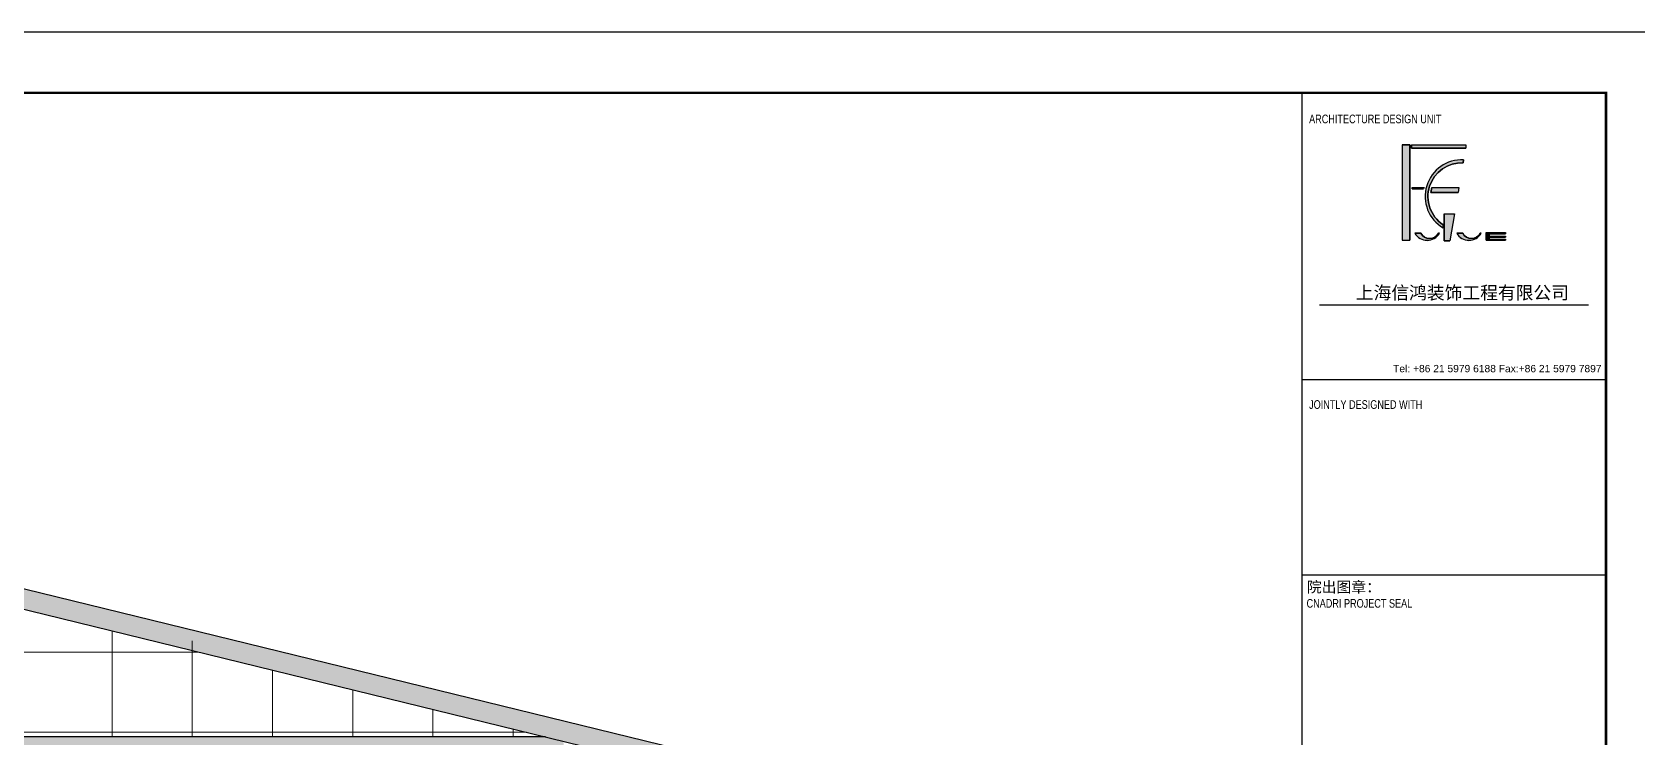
# Model space of a CAD drawing. Header units: millimetres. Extents: x 346472 to 732256, y -34068 to -15883.
# Drawn here: x 484481 to 500487, y -22913 to -15883 of the extents above; entities that cross this region are included whole.
import ezdxf

# ---------------------------------------------------------------- set-up
doc = ezdxf.new("R2010")
doc.units = ezdxf.units.MM
doc.header["$LTSCALE"] = 7
doc.layers.add('EA7 FLOOR', color=253, linetype='Continuous', lineweight=5)
for name, color, linetype in [('WALL', 7, 'Continuous'), ('walls', 7, 'Continuous'), ('图框', 9, 'Continuous')]:
    doc.layers.add(name, color=color, linetype=linetype)
doc.styles.add('ARIAL', font='Arial.ttf')
doc.styles.add('FUGUE', font='Arial.ttf')
doc.styles.add('图签-黑体', font='')
doc.styles.get('图签-黑体').set_extended_font_data('SimHei')

msp = doc.modelspace()

# ---------------------------------------------------------------- hatches: boundary and pattern name
at = {"layer": 'walls', "true_color": 0x939598}
h = msp.add_hatch(color=252, dxfattribs=at)
h.dxf.hatch_style = 1
h.paths.add_polyline_path([(479948.1, -18336), (479670.6, -18438.1), (480352, -20707.2), (480642.8, -27701.4), (480842.5, -27692.8), (480551.8, -20698.9), (485679.2, -21953.8), (485679.2, -21747.9), (480599.3, -20504.6)])
h.paths.add_polyline_path([(485679.2, -21747.9), (485679.2, -21953.8), (492572, -23640.8), (492435, -24200.7), (492416.3, -24277), (492513.4, -24300.8), (492610.6, -24324.6), (492813.8, -23494.1)])
h.paths.add_polyline_path([(492366.9, -25320.2), (492403.7, -25169.6), (492209.5, -25122.1), (492125.1, -25466.9), (494514.5, -26051.7), (493983.2, -28223), (494190.7, -28223), (494760.7, -25911.3)])
h.paths.add_polyline_path([(494190.7, -28223), (493983.2, -28223), (493942.7, -28388.4), (494137.8, -28437.5)])
h.paths.add_polyline_path([(493943.4, -28388.6), (493921.1, -28476.7), (493897.5, -28572.9), (493896.4, -28577.2), (495300, -28925.8), (495350.5, -28742.6)])
at = {"layer": 'walls'}
h = msp.add_hatch(dxfattribs=at)
h.set_pattern_fill('AR-CONC', color=256, scale=0.5)
h.paths.add_polyline_path([(489781.5, -22957.8), (489600.3, -22913.5), (485679.2, -22913.5), (485679.2, -23013.5), (489781.5, -23013.5)])
h.paths.add_polyline_path([(485679.2, -22913.5), (482679.2, -22913.5), (482649.2, -22913.5), (482649.2, -23013.5), (485679.2, -23013.5)])
h.paths.add_polyline_path([(482729.2, -21231.8), (482649.2, -21207.3), (482649.2, -22173.5), (482729.2, -22173.5)])
at = {"layer": '图框'}
for points in [[(498221.2, -17008.7), (498147.1, -17008.7), (498147.1, -17959.7), (498221.2, -17959.7)], [(498238.3, -17041.1), (498780.3, -17041.1), (498780.3, -17008.7), (498238.3, -17008.7)], [(498753.2, -17188.5), (498759.4, -17156.7, 0.780601), (498554.1, -17836.7), (498554.1, -17804, -0.7611328)], [(498246.7, -17447.3), (498360.6, -17447.3), (498364.9, -17431.5), (498246.7, -17431.5)], [(498432, -17482.1), (498703.1, -17482.1), (498711.8, -17431.5), (498442, -17431.5)], [(498566.5, -17696.9), (498566.5, -17965.7), (498620, -17965.7), (498667.2, -17696.9)], [(498517.3, -17888.7), (498508.3, -17888.7, -0.607934), (498333, -17888.7), (498272.8, -17888.7, 0.5844925), (498517.4, -17888.7)], [(498934.6, -17888.7), (498925.5, -17888.7, -0.607934), (498750.2, -17888.7), (498690.1, -17888.7, 0.5844925), (498934.6, -17888.7)], [(499015.5, -17895.1), (499177.7, -17895.1), (499177.7, -17881.6), (498984, -17881.6), (498984, -17959), (499177.7, -17959), (499177.7, -17947.8), (499015.5, -17947.8), (499015.5, -17928.9), (499177.7, -17928.9), (499177.7, -17917.6), (499015.5, -17917.6)]]:
    msp.add_hatch(color=251, dxfattribs=at).paths.add_polyline_path(points, flags=0)

# ---------------------------------------------------------------- linework, layer by layer
at = {"layer": 'EA7 FLOOR'}
for p, q in [((485279.2, -22913.5), (485279.2, -21855.9)), ((486143, -22067.3, 0.3), (482729.2, -22067.3, -0.7)), ((486079.2, -22913.5), (486079.2, -21953.8)), ((486879.2, -22913.5), (486879.2, -22247.5)), ((487679.2, -22913.5), (487679.2, -22443.3)), ((488479.2, -22913.5), (488479.2, -22639.1)), ((489411.7, -22867.3, 1.2), (482649.2, -22867.3, -0.7)), ((489279.2, -22913.5), (489279.2, -22834.9))]:
    msp.add_line(p, q, dxfattribs=at)
at = {"layer": 'WALL'}
for points in [[(480599.3, -20504.6), (492813.8, -23494.1)], [(480551.8, -20698.9), (492572, -23640.8)]]:
    msp.add_lwpolyline(points, dxfattribs=at)
at = {"layer": 'walls'}
msp.add_line((489600.3, -22913.5, 1), (482629.2, -22913.5), dxfattribs=at)
at = {"layer": '图框', "color": 251}
for p, q in [((497147, -16489.1), (497147, -33462)), ((497320.2, -18604.9), (500004.7, -18604.9)), ((497147, -19346.8), (500177.9, -19346.8)), ((497147, -21295.2), (500177.9, -21295.2))]:
    msp.add_line(p, q, dxfattribs=at)
at = {"layer": '图框', "color": 251, "linetype": 'Continuous'}
for p, q in [((498147.1, -17008.7), (498147.1, -17959.7)), ((498147.1, -17008.7), (498221.2, -17008.7)), ((498221.2, -17008.7), (498221.2, -17959.7)), ((498238.3, -17008.7), (498238.3, -17041.1)), ((498238.3, -17008.7), (498780.3, -17008.7)), ((498238.3, -17041.1), (498780.3, -17041.1)), ((498780.3, -17008.7), (498780.3, -17041.1)), ((498759.4, -17156.7), (498753.2, -17188.5)), ((498246.7, -17431.5), (498246.7, -17447.3)), ((498246.7, -17431.5), (498364.9, -17431.5)), ((498364.9, -17431.5), (498360.6, -17447.3)), ((498442, -17431.5), (498432, -17482.1)), ((498442, -17431.5), (498711.8, -17431.5)), ((498711.8, -17431.5), (498703.1, -17482.1)), ((498246.7, -17447.3), (498360.6, -17447.3)), ((498432, -17482.1), (498703.1, -17482.1)), ((498566.5, -17696.9), (498566.5, -17965.7)), ((498566.5, -17696.9), (498667.2, -17696.9)), ((498667.2, -17696.9), (498620, -17965.7)), ((498272.8, -17888.7), (498333, -17888.7)), ((498508.3, -17888.7), (498517.3, -17888.7)), ((498554.1, -17804), (498554.1, -17836.7)), ((498690.1, -17888.7), (498750.2, -17888.7)), ((498925.5, -17888.7), (498934.6, -17888.7)), ((498984, -17881.6), (498984, -17959)), ((498984, -17881.6), (499177.7, -17881.6)), ((499015.5, -17895.1), (499015.5, -17917.6)), ((499015.5, -17895.1), (499177.7, -17895.1)), ((499015.5, -17917.6), (499177.7, -17917.6)), ((499177.7, -17881.6), (499177.7, -17895.1)), ((499177.7, -17917.6), (499177.7, -17928.9)), ((498147.1, -17959.7), (498221.2, -17959.7)), ((498566.5, -17965.7), (498620, -17965.7)), ((498984, -17959), (499177.7, -17959)), ((499015.5, -17928.9), (499015.5, -17947.8)), ((499015.5, -17928.9), (499177.7, -17928.9)), ((499015.5, -17947.8), (499177.7, -17947.8)), ((499177.7, -17947.8), (499177.7, -17959))]:
    msp.add_line(p, q, dxfattribs=at)
at = {"layer": '图框', "color": 251}
msp.add_lwpolyline([(475064.9, -34068.2), (500784, -34068.2), (500784, -15882.9), (475064.9, -15882.9)], close=True, dxfattribs=at)
at = {"layer": '图框', "color": 251, "const_width": 26}
msp.add_lwpolyline([(476363.9, -16489.1), (500177.9, -16489.1), (500177.9, -33462), (476363.9, -33462)], close=True, dxfattribs=at)
at = {"layer": '图框', "color": 251, "linetype": 'Continuous'}
for points in [[(498221.2, -17008.7), (498147.1, -17008.7), (498147.1, -17959.7), (498221.2, -17959.7)], [(498238.3, -17041.1), (498238.3, -17008.7), (498780.3, -17008.7), (498780.3, -17041.1)], [(498246.7, -17447.3), (498246.7, -17431.5), (498364.9, -17431.5), (498360.6, -17447.3)], [(498432, -17482.1), (498442, -17431.5), (498711.8, -17431.5), (498703.1, -17482.1)], [(498566.5, -17696.9), (498667.2, -17696.9), (498620, -17965.7), (498566.5, -17965.7)], [(499015.5, -17895.1), (499015.5, -17917.6), (499177.7, -17917.6), (499177.7, -17928.9), (499015.5, -17928.9), (499015.5, -17947.8), (499177.7, -17947.8), (499177.7, -17959), (498984, -17959), (498984, -17881.6), (499177.7, -17881.6), (499177.7, -17895.1)]]:
    msp.add_lwpolyline(points, close=True, dxfattribs=at)
for points in [[(498753.2, -17188.5), (498759.4, -17156.7, 0.780601), (498554.1, -17836.7), (498554.1, -17804, -0.7611328)], [(498517.3, -17888.7), (498508.3, -17888.7, -0.607934), (498333, -17888.7), (498272.8, -17888.7, 0.5844925), (498517.4, -17888.7)], [(498934.6, -17888.7), (498925.5, -17888.7, -0.607934), (498750.2, -17888.7), (498690.1, -17888.7, 0.5844925), (498934.6, -17888.7)]]:
    msp.add_lwpolyline(points, format="xyb", close=True, dxfattribs=at)
for centre, radius, start, end in [((498741.8, -17522.4), 366.1, 87.24681, 239.14934), ((498738.7, -17523.8), 335.6, 87.52104, 236.62485), ((498395.1, -17819.8), 140.3, 209.39136, 330.61523), ((498420.6, -17843.3), 98.7, 207.40632, 332.59368), ((498812.3, -17819.8), 140.3, 209.39136, 330.61523), ((498837.9, -17843.3), 98.7, 207.40632, 332.59368)]:
    msp.add_arc(centre, radius, start, end, dxfattribs=at)

# ---------------------------------------------------------------- texts
at = {"layer": '图框', "color": 251, "style": 'ARIAL', "width": 0.75}
for s, p in [('ARCHITECTURE DESIGN UNIT', (497218.1, -16792.6)), ('JOINTLY DESIGNED WITH', (497218.1, -19641.1)), ('CNADRI PROJECT SEAL', (497192.9, -21624.6))]:
    msp.add_text(s, height=86.596, dxfattribs=at).set_placement(p)
at = {"layer": '图框', "color": 251, "style": '图签-黑体'}
msp.add_text('院出图章：', height=108.25, dxfattribs=at).set_placement((497195.9, -21472.1))
at = {"layer": '图框', "color": 251, "insert": (498747, -18490), "char_height": 129.895, "width": 3030.873, "attachment_point": 5, "line_spacing_factor": 0.66852, "style": 'FUGUE'}
msp.add_mtext('{\\fSimSun|b0|i0|c134|p2;上海信鸿装饰工程有限公司}', dxfattribs=at)
at = {"layer": '图框', "color": 251, "insert": (498056, -19277.1), "char_height": 132.56, "attachment_point": 7, "line_spacing_factor": 0.66852, "style": 'FUGUE'}
msp.add_mtext('{\\H0.55168x;\\C7;Tel: +86 21 5979 6188 Fax:+86 21 5979 7897}', dxfattribs=at)

doc.saveas('drawing.dxf')
